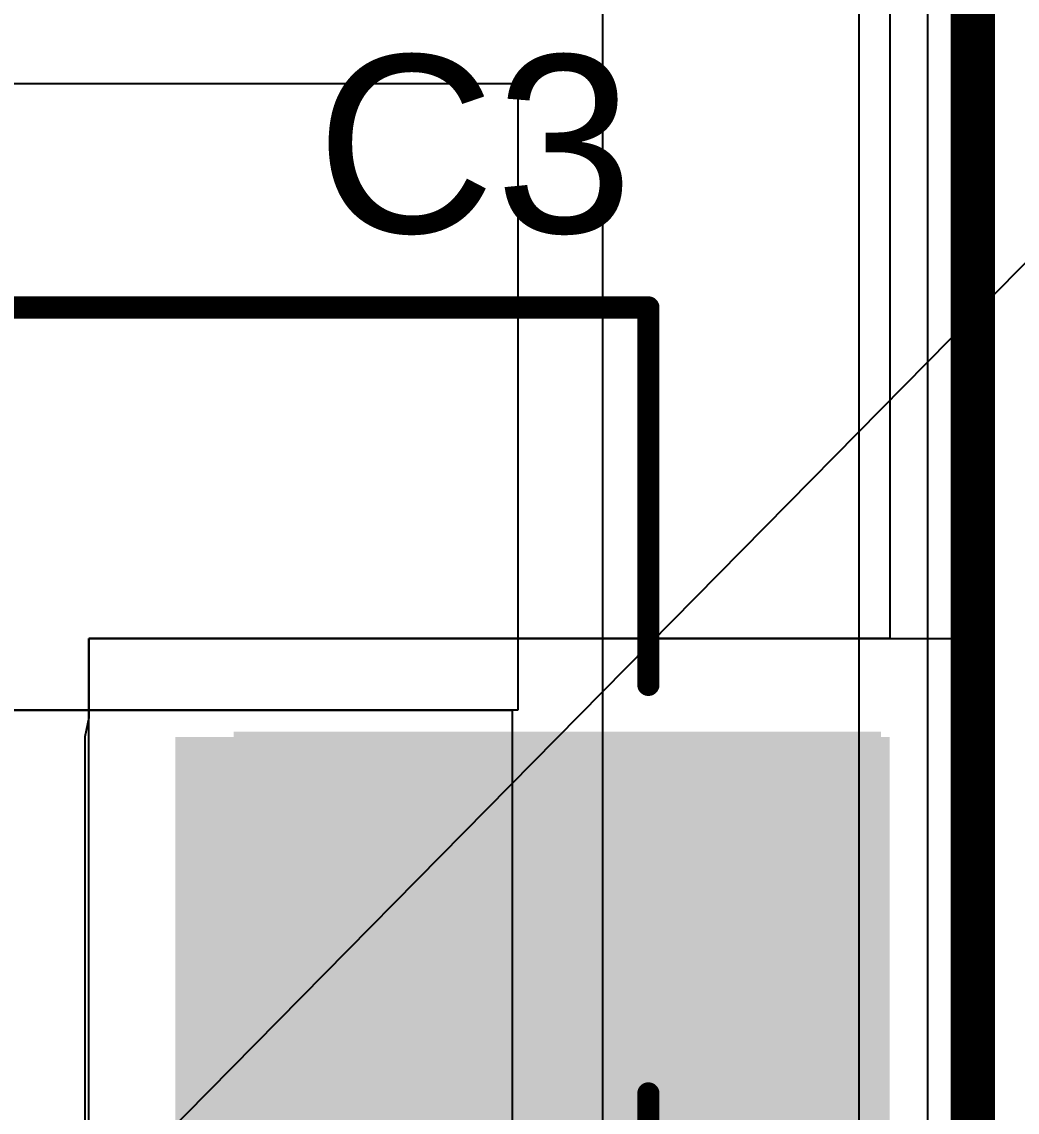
# Model space of a CAD drawing. Header units: inches. Extents: x -4 to 5258, y -4 to 5281.
# Drawn here: x 140.55 to 146.24, y 90.36 to 96.6 of the extents above; entities that cross this region are included whole.
import ezdxf

# ---------------------------------------------------------------- set-up
doc = ezdxf.new("R2010")
doc.units = ezdxf.units.IN
for name, color, linetype in [('Board Outline', 216, 'Continuous'), ('Bottom Layer', 5, 'Continuous'), ('Layer 1', 16, 'Continuous'), ('Top Layer', 1, 'Continuous'), ('Top Overlay', 2, 'Continuous'), ('Top Paste', 8, 'Continuous'), ('Top Solder', 216, 'Continuous')]:
    doc.layers.add(name, color=color, linetype=linetype)
doc.styles.add('Arial', font='', dxfattribs={"height": 0.2})
doc.styles.get('Arial').set_extended_font_data('Arial')

# ---------------------------------------------------------------- blocks, each defined once
blk = doc.blocks.new('SON_8_5_6__170')
at = {"layer": 'Top Solder'}
blk.add_line((0.3232, 2.3378), (-5201.1514, 5129.383), dxfattribs=at)
blk = doc.blocks.new('RVT1H470M0607_308')
at = {"layer": 'Top Layer'}
blk.add_hatch(color=1, dxfattribs=at).paths.add_polyline_path([(1.05, 0.8), (4.55, 0.8), (4.55, -0.8), (1.05, -0.8)])
at = {"layer": 'Top Paste'}
blk.add_hatch(color=8, dxfattribs=at).paths.add_polyline_path([(1.05, 0.8), (4.55, 0.8), (4.55, -0.8), (1.05, -0.8)])
at = {"layer": 'Top Solder'}
blk.add_hatch(color=216, dxfattribs=at).paths.add_polyline_path([(0.9484, 0.9016), (4.6516, 0.9016), (4.6516, -0.9016), (0.9484, -0.9016)])
at = {"layer": 'Top Overlay'}
for points in [[(-1.8348, 3.3274, 0.127, 0.127, 0), (3.3214, 3.3274, 0.127, 0.127, 0)], [(3.3214, 1.1684, 0.127, 0.127, 0), (3.3214, 3.3274, 0.127, 0.127, 0)], [(3.3214, -3.3274, 0.127, 0.127, 0), (3.3214, -1.1684, 0.127, 0.127, 0)]]:
    blk.add_lwpolyline(points, format="xyseb", dxfattribs=at)
for points in [[(3.2897, 3.3274, 0.0635, 0.0635, 1), (3.3532, 3.3274, 0.0635, 0.0635, 1)], [(3.2897, 3.3274, 0.0635, 0.0635, 1), (3.3532, 3.3274, 0.0635, 0.0635, 1)], [(3.2897, 1.1684, 0.0635, 0.0635, 1), (3.3532, 1.1684, 0.0635, 0.0635, 1)], [(3.2897, -1.1684, 0.0635, 0.0635, 1), (3.3532, -1.1684, 0.0635, 0.0635, 1)]]:
    blk.add_lwpolyline(points, format="xyseb", close=True, dxfattribs=at)

msp = doc.modelspace()

# ---------------------------------------------------------------- hatches: boundary and pattern name
at = {"layer": 'Top Layer'}
msp.add_hatch(color=1, dxfattribs=at).paths.add_polyline_path([(141.4304, 65.9034), (145.5153, 65.9034), (145.5153, 92.51), (141.4304, 92.51)])

# ---------------------------------------------------------------- linework, layer by layer
at = {"layer": 'Board Outline'}
msp.add_lwpolyline([(145.9907, -3.9907, 0.254, 0.254, 0), (145.9907, 106.0093, 0.254, 0.254, 0)], format="xyseb", dxfattribs=at)
at = {"layer": 'Bottom Layer'}
msp.add_line((145.3397, 98.3812), (145.3397, 80.4674), dxfattribs=at)
at = {"layer": 'Layer 1'}
for p, q in [((145.7317, 105.7504), (145.7317, -3.7317)), ((143.874, 58.6854), (143.874, 96.7757)), ((136.474, 96.2472), (143.3892, 96.2472)), ((143.3892, 96.2472), (143.3892, 92.6636)), ((127.491, 92.6636), (143.356, 92.6636)), ((143.3892, 92.6636), (136.474, 92.6636)), ((143.356, 92.6636), (143.356, 58.6854))]:
    msp.add_line(p, q, dxfattribs=at)
at = {"layer": 'Top Layer'}
for p, q in [((145.5153, 98.5286), (145.5153, 93.0722)), ((140.9341, 64.9495), (140.9341, 93.0722)), ((140.9341, 93.0722), (145.9907, 93.0722)), ((145.5153, 93.0722), (140.9341, 93.0722)), ((140.9341, 93.0722), (140.9341, 92.6187)), ((145.9907, 93.0722), (145.9907, 64.9495)), ((140.9341, 92.6187), (140.9124, 92.51)), ((140.9124, 92.51), (140.9124, 79.889))]:
    msp.add_line(p, q, dxfattribs=at)

# ---------------------------------------------------------------- block references
at = {"rotation": 270}
msp.add_blockref('SON_8_5_6__170', (128.3708, 79.7371), dxfattribs=at)
msp.add_blockref('RVT1H470M0607_308', (140.8138, 91.6391))

# ---------------------------------------------------------------- texts
at = {"layer": 'Top Overlay', "style": 'Arial'}
msp.add_text('C3', height=1.016, dxfattribs=at).set_placement((142.2342, 95.3937))

doc.saveas('drawing.dxf')
